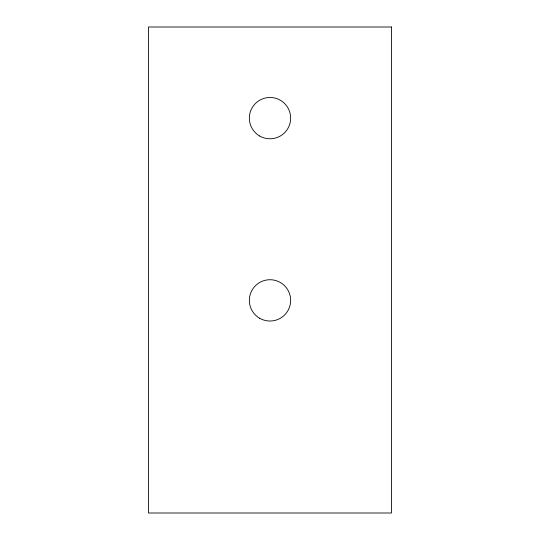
<?xml version="1.0" encoding="UTF-8"?>
<svg xmlns="http://www.w3.org/2000/svg" width="540" height="540" viewBox="0 0 540 540"><rect width="100%" height="100%" fill="white"/><g stroke="black" fill="none" stroke-linecap="round" stroke-linejoin="round"><path stroke-width="0.81" d="M391.5 27L148.5 27L148.5 513L391.5 513L391.5 27M259.673 136.013A20.655 20.655 0 0 0 290.655 118.125A20.655 20.655 0 0 0 259.673 100.238A20.655 20.655 0 0 0 259.673 136.013M259.673 318.263A20.655 20.655 0 0 0 290.655 300.375A20.655 20.655 0 0 0 259.673 282.488A20.655 20.655 0 0 0 259.673 318.263"/></g></svg>
